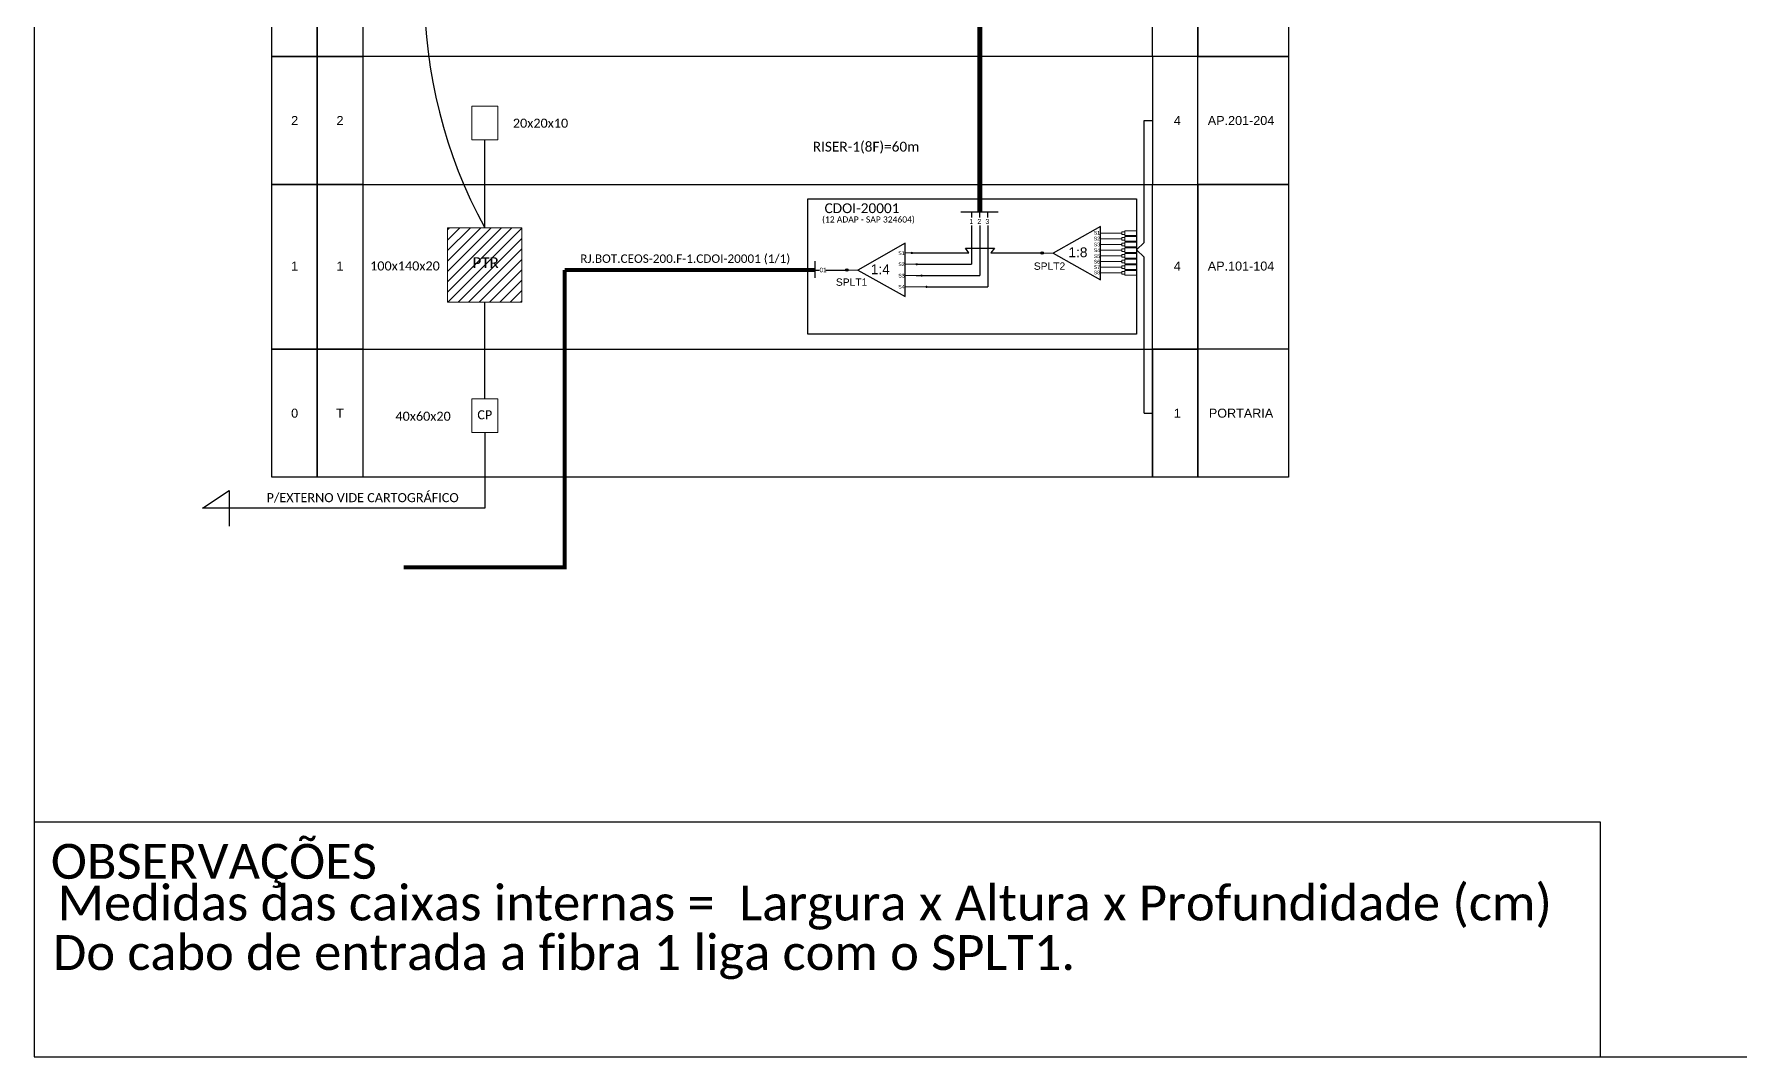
# Model space of a CAD drawing. Header units: millimetres. Extents: x -730 to 109, y 411 to 1005.
# Drawn here: x -729.7 to -381.5, y 410.6 to 619.5 of the extents above; entities that cross this region are included whole.
import ezdxf
from ezdxf.enums import TextEntityAlignment as Align

# ---------------------------------------------------------------- set-up
doc = ezdxf.new("R2010")
doc.units = ezdxf.units.MM
doc.header["$LTSCALE"] = 0.03
doc.layers.add('AS BUILT', color=10, linetype='Continuous')
doc.layers.add('ml', color=1, linetype='Continuous')
doc.layers.add('DROP DE CLIENTE', color=140, linetype='Continuous', plot=False)
doc.layers.add('EXTRA', color=50, linetype='Continuous', plot=False)
doc.styles.add('ARIAL', font='arial.ttf')
doc.styles.add('MtXpl_Calibri', font='calibri.ttf')
doc.styles.add('WMF-Calibri0', font='calibri.ttf')

# ---------------------------------------------------------------- blocks, each defined once
blk = doc.blocks.new('SPLT_1-8_SC-APC')
at = {"color": 1}
blk.add_lwpolyline([(-7.37, -2.1), (-17.04, -7.55), (-7.37, -13), (-7.37, -2.1)], dxfattribs=at)
at = {"color": 3, "lineweight": 0}
for points in [[(-2.99, -3.22), (-2.41, -3.22), (-2.41, -3.8), (-2.99, -3.8)], [(-2.99, -4.38), (-2.41, -4.38), (-2.41, -4.95), (-2.99, -4.95)], [(-2.99, -5.53), (-2.41, -5.53), (-2.41, -6.1), (-2.99, -6.1)], [(-2.99, -6.68), (-2.41, -6.68), (-2.41, -7.26), (-2.99, -7.26)], [(-2.99, -7.84), (-2.41, -7.84), (-2.41, -8.41), (-2.99, -8.41)], [(-2.99, -8.99), (-2.41, -8.99), (-2.41, -9.56), (-2.99, -9.56)], [(-2.99, -10.14), (-2.41, -10.14), (-2.41, -10.72), (-2.99, -10.72)], [(-2.99, -11.3), (-2.41, -11.3), (-2.41, -11.87), (-2.99, -11.87)]]:
    blk.add_lwpolyline(points, close=True, dxfattribs=at)
for points in [[(-2.41, -3.02), (-2.41, -4)], [(-2.41, -3.02), (0, -3.02)], [(-2.99, -3.51), (-7.37, -3.51)], [(-7.37, -4.66), (-2.99, -4.66)], [(-7.37, -5.82), (-2.99, -5.82)], [(-2.41, -4), (0, -4)], [(-2.41, -4.17), (-2.41, -5.16)], [(-2.41, -4.17), (0, -4.17)], [(-2.41, -5.16), (0, -5.16)], [(-2.41, -5.32), (-2.41, -6.31)], [(-2.41, -5.32), (0, -5.32)], [(-2.41, -6.31), (0, -6.31)], [(-2.41, -6.48), (-2.41, -7.46)], [(-2.41, -6.48), (0, -6.48)], [(-7.37, -6.97), (-2.99, -6.97)], [(-7.37, -8.12), (-2.99, -8.12)], [(-7.37, -9.28), (-2.99, -9.28)], [(-7.37, -10.43), (-2.99, -10.43)], [(-2.41, -7.46), (0, -7.46)], [(-2.41, -7.63), (-2.41, -8.62)], [(-2.41, -7.63), (0, -7.63)], [(-2.41, -8.62), (0, -8.62)], [(-2.41, -8.78), (-2.41, -9.77)], [(-2.41, -8.78), (0, -8.78)], [(-2.41, -9.77), (0, -9.77)], [(-2.41, -9.94), (-2.41, -10.92)], [(-2.41, -9.94), (0, -9.94)], [(-7.37, -11.58), (-2.99, -11.58)], [(-2.41, -10.92), (0, -10.92)], [(-2.41, -11.09), (-2.41, -12.08)], [(-2.41, -11.09), (0, -11.09)], [(-2.41, -12.08), (0, -12.08)]]:
    blk.add_lwpolyline(points, dxfattribs=at)
at = {"color": 1, "lineweight": 0}
blk.add_lwpolyline([(-17.04, -7.55), (-19.26, -7.55)], dxfattribs=at)
at = {"color": 1, "style": 'ARIAL'}
for s, height, p in [('S1', 0.75, (-8.74, -3.78)), ('1:8', 2, (-13.91, -8.4)), ('S2', 0.75, (-8.74, -4.97)), ('S3', 0.75, (-8.74, -6.18)), ('S4', 0.75, (-8.74, -7.36)), ('S5', 0.75, (-8.74, -8.57)), ('S6', 0.75, (-8.74, -9.69)), ('S7', 0.75, (-8.74, -10.78)), ('S8', 0.75, (-8.74, -11.9))]:
    blk.add_text(s, height=height, dxfattribs=at).set_placement(p)

msp = doc.modelspace()

# ---------------------------------------------------------------- hatches: boundary and pattern name
h = msp.add_hatch()
h.set_pattern_fill('ANSI31', color=1, scale=12, style=0)
h.set_pattern_definition([(45, (-1378.885, 102.5886), (-1.0606602, 1.0606602), [])])
h.paths.add_polyline_path([(-630.12, 579.85), (-645.3, 579.85), (-645.3, 564.71), (-630.12, 564.71)])
h.paths.add_polyline_path([(-640.58, 570.8), (-634.06, 570.8), (-634.06, 574.75), (-640.58, 574.75)], flags=9)
h = msp.add_hatch(color=3)
h.dxf.hatch_style = 1
edge = h.paths.add_edge_path()
edge.add_arc((-523.93, 574.77), 0.256, 0, 360)
h = msp.add_hatch(color=3)
h.dxf.hatch_style = 1
edge = h.paths.add_edge_path()
edge.add_arc((-563.81, 571.29), 0.256, 0, 360)
at = {"layer": 'AS BUILT'}
h = msp.add_hatch(color=3, dxfattribs=at)
h.dxf.hatch_style = 1
edge = h.paths.add_edge_path()
edge.add_arc((-550.55, 574.77), 0.242, 0, 360)
h = msp.add_hatch(color=3, dxfattribs=at)
h.dxf.hatch_style = 1
edge = h.paths.add_edge_path()
edge.add_arc((-549.55, 572.46), 0.242, 0, 360)
h = msp.add_hatch(color=3, dxfattribs=at)
h.dxf.hatch_style = 1
edge = h.paths.add_edge_path()
edge.add_arc((-548.55, 570.15), 0.242, 0, 360)
h = msp.add_hatch(color=3, dxfattribs=at)
h.dxf.hatch_style = 1
edge = h.paths.add_edge_path()
edge.add_arc((-547.55, 567.85), 0.242, 0, 360)

# ---------------------------------------------------------------- linework, layer by layer
at = {"color": 0}
for p, q in [((-501.45, 614.92), (-662.61, 614.92)), ((-501.45, 614.92), (-501.45, 588.72)), ((-662.61, 588.72), (-501.45, 588.72)), ((-662.61, 555.16), (-501.45, 555.16)), ((-501.45, 555.16), (-501.45, 528.96)), ((-492.19, 528.96), (-492.19, 555.16)), ((-473.67, 555.16), (-473.67, 528.96)), ((-501.45, 528.96), (-662.61, 528.96)), ((-473.67, 528.96), (-492.19, 528.96))]:
    msp.add_line(p, q, dxfattribs=at)
for points in [[(-729.67, 410.6), (108.89, 410.6), (108.89, 1004.6), (-729.67, 1004.6), (-729.67, 410.6)], [(-729.67, 458.62), (-410.07, 458.62)]]:
    msp.add_lwpolyline(points)
at = {"color": 5, "const_width": 1}
msp.add_lwpolyline([(-536.67, 583.2), (-536.67, 797.29), (-536.67, 797.29)], dxfattribs=at)
at = {"color": 0}
for points in [[(-681.13, 641.11), (-671.87, 641.11), (-671.87, 614.92), (-681.13, 614.92)], [(-671.87, 641.11), (-662.61, 641.11), (-662.61, 614.92), (-671.87, 614.92)], [(-501.45, 641.11), (-492.19, 641.11), (-492.19, 614.92), (-501.45, 614.92)], [(-492.19, 641.11), (-473.67, 641.11), (-473.67, 614.92), (-492.19, 614.92)], [(-681.13, 614.92), (-671.87, 614.92), (-671.87, 588.72), (-681.13, 588.72)], [(-671.87, 614.92), (-662.61, 614.92), (-662.61, 588.72), (-671.87, 588.72)], [(-492.19, 614.92), (-473.67, 614.92), (-473.67, 588.72), (-492.19, 588.72)], [(-681.13, 588.72), (-671.87, 588.72), (-671.87, 555.16), (-681.13, 555.16)], [(-671.87, 588.72), (-662.61, 588.72), (-662.61, 555.16), (-671.87, 555.16)], [(-501.45, 588.72), (-492.19, 588.72), (-492.19, 555.16), (-501.45, 555.16)], [(-492.19, 588.72), (-473.67, 588.72), (-473.67, 555.16), (-492.19, 555.16)], [(-681.13, 555.16), (-671.87, 555.16), (-671.87, 528.96), (-681.13, 528.96)], [(-671.87, 555.16), (-662.61, 555.16), (-662.61, 528.96), (-671.87, 528.96)], [(-501.45, 555.16), (-492.19, 555.16), (-492.19, 528.96), (-501.45, 528.96)]]:
    msp.add_lwpolyline(points, close=True, dxfattribs=at)
at = {"lineweight": 0}
for points in [[(-640.36, 604.76), (-635.06, 604.76), (-635.06, 597.87), (-640.36, 597.87)], [(-640.36, 545.01), (-635.06, 545.01), (-635.06, 538.12), (-640.36, 538.12)]]:
    msp.add_lwpolyline(points, close=True, dxfattribs=at)
at = {"color": 3}
for points in [[(-503.1, 582.88), (-503.1, 601.82), (-501.45, 601.82)], [(-503.1, 569.93), (-503.1, 573.91), (-504.67, 575.41), (-503.1, 576.92), (-503.1, 582.88)], [(-570.36, 571.29), (-569.37, 571.29)], [(-568.09, 571.29), (-563.81, 571.29)], [(-503.1, 542.06), (-503.1, 569.93)]]:
    msp.add_lwpolyline(points, dxfattribs=at)
at = {"color": 1}
for points in [[(-504.69, 558.17), (-504.69, 558.17), (-504.69, 558.17), (-571.77, 558.17), (-571.77, 585.82), (-571.77, 585.82)], [(-551.92, 576.74), (-561.59, 571.29), (-551.92, 565.85), (-551.92, 576.74)], [(-570.36, 573.13), (-570.36, 569.71)]]:
    msp.add_lwpolyline(points, dxfattribs=at)
msp.add_lwpolyline([(-571.77, 585.82), (-504.69, 585.82), (-504.69, 558.17), (-571.77, 558.17)], close=True, dxfattribs=at)
at = {"color": 5}
for points in [[(-540.56, 583.2), (-532.92, 583.2)], [(-538.38, 580.39), (-538.38, 572.46)], [(-536.67, 580.39), (-536.67, 570.15)], [(-535.01, 580.39), (-535.01, 567.85)], [(-549.55, 572.46), (-538.38, 572.46)], [(-549.67, 570.15), (-536.67, 570.15)], [(-547.55, 567.85), (-535.01, 567.85)]]:
    msp.add_lwpolyline(points, dxfattribs=at)
at = {"color": 1, "lineweight": 0}
msp.add_lwpolyline([(-645.3, 579.88), (-630.12, 579.88), (-630.12, 564.71), (-645.3, 564.71)], close=True, dxfattribs=at)
at = {"color": 1, "const_width": 0.8}
for points in [[(-621.37, 571.29), (-621.37, 510.57), (-654.22, 510.57)], [(-570.36, 571.29), (-621.37, 571.29)]]:
    msp.add_lwpolyline(points, dxfattribs=at)
at = {"color": 1, "lineweight": 0}
msp.add_lwpolyline([(-561.59, 571.29), (-563.81, 571.29)], dxfattribs=at)
at = {"linetype": 'Continuous'}
msp.add_lwpolyline([(-410.07, 458.62), (-410.07, 410.6)], dxfattribs=at)
at = {"color": 3}
for centre in [(-523.93, 574.77), (-563.81, 571.29)]:
    msp.add_circle(centre, 0.256, dxfattribs=at)
at = {"layer": 'AS BUILT', "color": 5}
for points in [[(-538.32, 582), (-538.32, 583.2)], [(-536.67, 582), (-536.67, 583.2)], [(-535.01, 582.01), (-535.01, 583.2)]]:
    msp.add_lwpolyline(points, dxfattribs=at)
at = {"layer": 'AS BUILT', "color": 0, "lineweight": 0}
for points in [[(-550.55, 574.77), (-551.92, 574.77)], [(-551.92, 572.46), (-549.55, 572.46)], [(-551.92, 570.15), (-548.55, 570.15)], [(-551.92, 567.85), (-547.55, 567.85)]]:
    msp.add_lwpolyline(points, dxfattribs=at)
at = {"layer": 'DROP DE CLIENTE', "color": 3, "ltscale": 6}
for points in [[(-550.55, 574.77), (-538.88, 574.77)], [(-538.88, 574.77), (-539.6, 575.77), (-533.68, 575.77), (-534.42, 574.77)], [(-534.42, 574.77), (-523.93, 574.77)]]:
    msp.add_lwpolyline(points, dxfattribs=at)
at = {"layer": 'EXTRA', "color": 3}
msp.add_lwpolyline([(-637.71, 579.88), (-637.71, 597.87)], dxfattribs=at)
at = {"layer": 'ml', "color": 1}
for points in [[(-637.71, 545.01), (-637.71, 564.71)], [(-637.71, 538.12), (-637.71, 522.63), (-695.29, 522.63), (-689.83, 526.26), (-689.83, 519)]]:
    msp.add_lwpolyline(points, dxfattribs=at)
at = {"layer": 'ml', "color": 3}
msp.add_lwpolyline([(-503.1, 542.06), (-501.45, 542.06)], dxfattribs=at)
msp.add_arc((-548.98, 628.29), 101.07, 151.388, 208.612, dxfattribs=at)

# ---------------------------------------------------------------- block references
at = {"color": 3}
msp.add_blockref('SPLT_1-8_SC-APC', (-504.67, 582.31), dxfattribs=at)

# ---------------------------------------------------------------- texts
at = {"color": 0, "style": 'ARIAL'}
for s, p in [('2', (-676.5, 601.82)), ('2', (-667.24, 601.82)), ('4', (-496.35, 601.82)), ('AP.201-204', (-483.35, 601.82)), ('1', (-676.5, 572.1)), ('1', (-667.24, 572.1)), ('4', (-496.35, 572.1)), ('AP.101-104', (-483.35, 572.1)), ('0', (-676.5, 542.06)), ('T', (-667.24, 542.06)), ('1', (-496.35, 542.06)), ('PORTARIA', (-483.35, 542.06))]:
    msp.add_text(s, height=1.84, dxfattribs=at).set_placement(p, align=Align.MIDDLE_CENTER)
at = {"color": 0, "style": 'WMF-Calibri0'}
for s, height, p in [('20x20x10', 1.854, (-631.96, 600.35)), ('100x140x20', 1.854, (-661.09, 571.2)), ('40x60x20', 1.854, (-655.93, 540.51)), ('CP', 1.854, (-639.21, 540.8)), ('P/EXTERNO VIDE CARTOGRÁFICO', 1.8536, (-682.23, 523.88))]:
    msp.add_text(s, height=height, dxfattribs=at).set_placement(p)
at = {"color": 5, "style": 'WMF-Calibri0'}
msp.add_text('RISER-1(8F)=60m', height=2, dxfattribs=at).set_placement((-570.76, 595.48))
at = {"color": 1}
for s, height, style, p in [('CDOI-20001', 2, 'WMF-Calibri0', (-568.35, 582.91)), ('RJ.BOT.CEOS-200.F-1.CDOI-20001 (1/1)', 1.7248, 'WMF-Calibri0', (-618.21, 572.75)), ('S1', 0.75, 'ARIAL', (-553.29, 574.36)), ('1:4', 2, 'ARIAL', (-558.91, 570.44)), ('S2', 0.75, 'ARIAL', (-553.29, 572.11)), ('S3', 0.75, 'ARIAL', (-553.29, 569.76)), ('S4', 0.75, 'ARIAL', (-553.29, 567.49))]:
    msp.add_text(s, height=height, dxfattribs=dict(at, style=style)).set_placement(p)
at = {"color": 1, "style": 'WMF-Calibri0'}
msp.add_text('(12 ADAP - SAP 324604)', height=1.25, dxfattribs=at).set_placement((-559.39, 580.99), align=Align.CENTER)
at = {"style": 'ARIAL'}
for s, p in [('1', (-538.41, 581.21)), ('2', (-536.76, 581.21)), ('3', (-535.12, 581.21))]:
    msp.add_text(s, height=1, dxfattribs=at).set_placement(p, align=Align.MIDDLE_CENTER)
at = {"color": 7, "style": 'WMF-Calibri0'}
msp.add_text('PTR', height=2.224, dxfattribs=at).set_placement((-640.2, 571.67))
at = {"color": 0, "style": 'ARIAL'}
for s, p in [('SPLT2', (-522.44, 571.33)), ('SPLT1', (-562.83, 568.07))]:
    msp.add_text(s, height=1.5, dxfattribs=at).set_placement(p, align=Align.CENTER)
for s, style, p in [('OBSERVAÇÕES', 'WMF-Calibri0', (-726.26, 446.97)), ('Do cabo de entrada a fibra 1 liga com o SPLT1.', 'MtXpl_Calibri', (-725.85, 428.34))]:
    msp.add_text(s, height=7.1308, dxfattribs=dict(style=style)).set_placement(p)
at = {"insert": (-724.9, 445.59), "char_height": 7.1308, "width": 658.8434, "attachment_point": 1, "style": 'WMF-Calibri0'}
msp.add_mtext('Medidas das caixas internas =  Largura x Altura x Profundidade (cm)', dxfattribs=at)
at = {"color": 0, "style": 'ARIAL', "flags": 12}
msp.add_attdef('01', text='5', height=0.923, dxfattribs=at).set_placement((-568.65, 571.3), align=Align.MIDDLE_CENTER)

doc.saveas('drawing.dxf')
